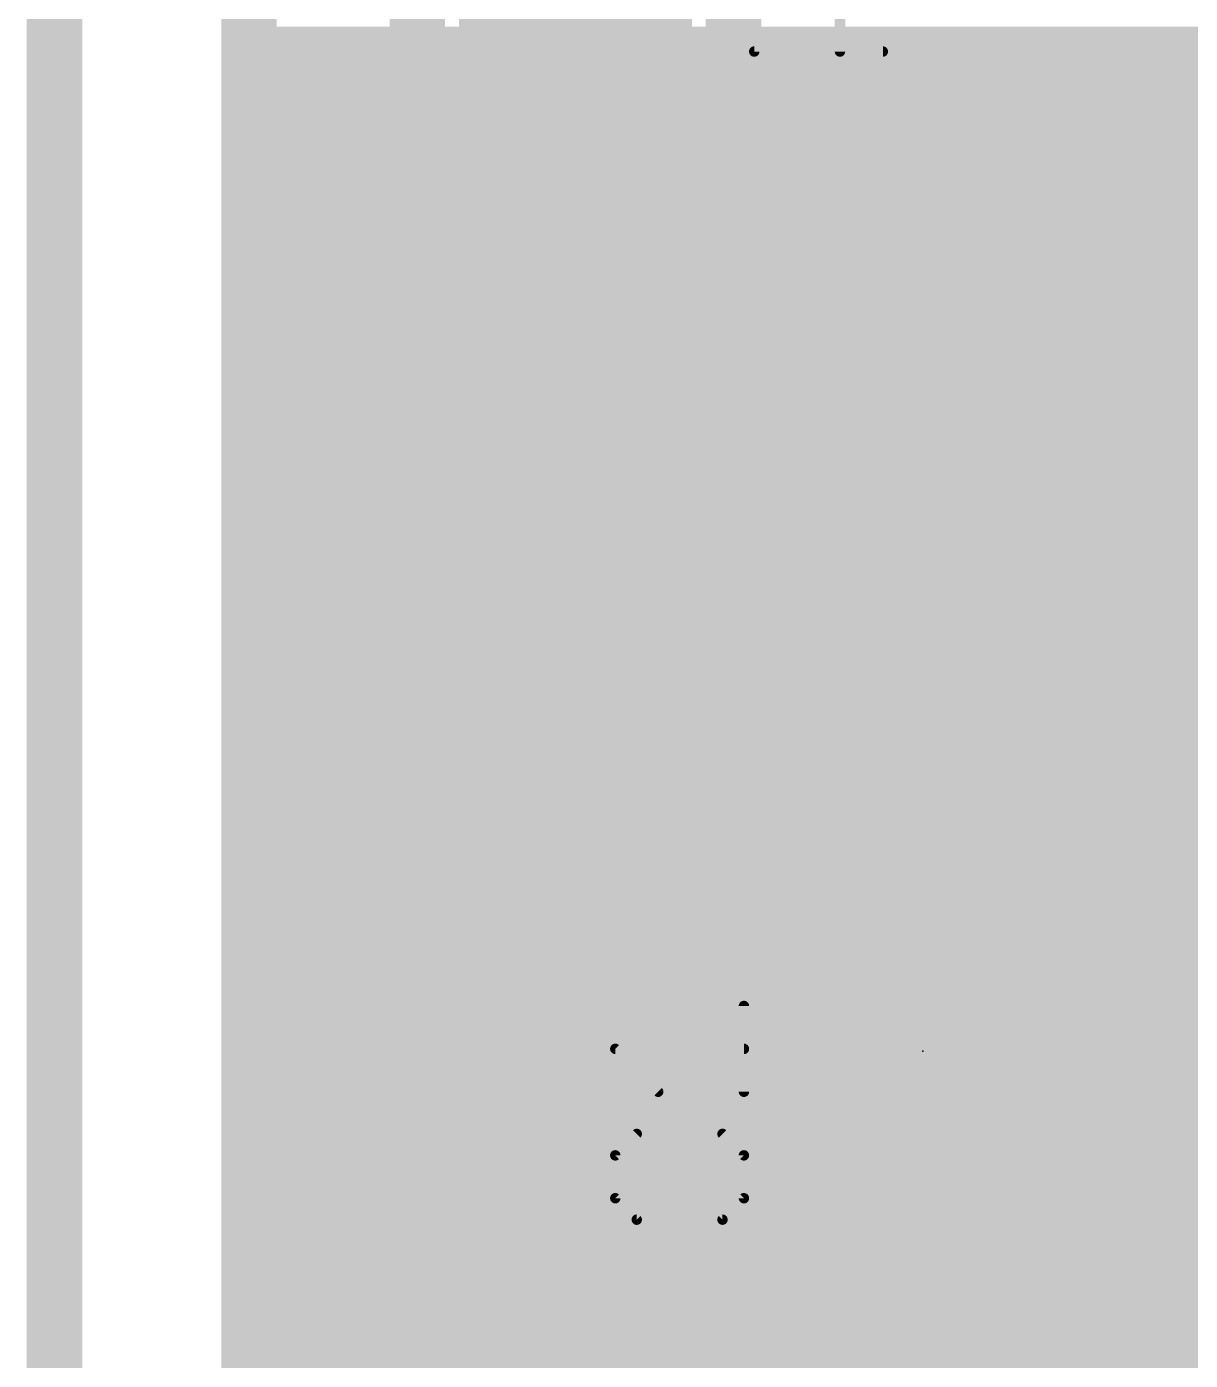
# Model space of a CAD drawing. Extents: x -0.2 to 42.2, y -0.3 to 59.1.
# Drawn here: x -0.2 to 8.31, y 19.71 to 29.46 of the extents above; entities that cross this region are included whole.
import ezdxf

# ---------------------------------------------------------------- set-up
doc = ezdxf.new("R2010")
doc.units = 0
for name, color, linetype in [('1', 22, 'CONTINUOUS'), ('16', 175, 'CONTINUOUS'), ('20', 7, 'CONTINUOUS'), ('23', 7, 'CONTINUOUS'), ('25', 253, 'CONTINUOUS'), ('29', 253, 'CONTINUOUS')]:
    doc.layers.add(name, color=color, linetype=linetype)

# ---------------------------------------------------------------- blocks, each defined once
blk = doc.blocks.new('RECT')
blk.add_solid([(-0.5, -0.5), (0.5, -0.5), (-0.5, 0.5), (0.5, 0.5)])

msp = doc.modelspace()

# ---------------------------------------------------------------- linework, layer by layer
at = {"layer": '1'}
for points, const_width in [([(1.4224, 1.4224), (1.4224, 56.5776)], 0.4064), ([(2.6536, 30.3483), (2.6536, 28.7117)], 0.4064), ([(4.9664, 28.7117), (4.9664, 30.3483)], 0.4064), ([(3.81, 20.955), (3.81, 29.53)], 0.4064), ([(1.4224, 29.2608), (2.6536, 29.2608)], 0.4064), ([(4.9664, 29.2608), (15.3924, 29.2608)], 0.4064), ([(1.4224, 28.8544), (2.6536, 28.8544)], 0.4064), ([(4.9664, 28.8544), (11.9472, 28.8544)], 0.4064), ([(2.6536, 28.7117), (2.8917, 28.4736)], 0.4064), ([(4.7283, 28.4736), (4.9664, 28.7117)], 0.4064), ([(2.8917, 28.4736), (3.2004, 28.4736)], 0.4064), ([(3.2004, 28.4736), (3.2004, 20.8337)], 0.4064), ([(4.4196, 21.2075), (4.4196, 28.4736)], 0.4064), ([(4.4196, 28.4736), (4.7283, 28.4736)], 0.4064), ([(1.4224, 28.448), (3.2004, 28.448)], 0.4064), ([(4.4196, 28.448), (11.9258, 28.448)], 0.4064), ([(1.4224, 28.0416), (3.2004, 28.0416)], 0.4064), ([(4.4196, 28.0416), (11.9258, 28.0416)], 0.4064), ([(1.4224, 27.6352), (3.2004, 27.6352)], 0.4064), ([(4.4196, 27.6352), (12.9862, 27.6352)], 0.4064), ([(1.4224, 27.2288), (3.2004, 27.2288)], 0.4064), ([(4.4196, 27.2288), (11.9258, 27.2288)], 0.4064), ([(1.4224, 26.8224), (3.2004, 26.8224)], 0.4064), ([(4.4196, 26.8224), (11.9335, 26.8224)], 0.4064), ([(1.4224, 26.416), (3.2004, 26.416)], 0.4064), ([(4.4196, 26.416), (16.5354, 26.416)], 0.4064), ([(1.4224, 26.0096), (3.2004, 26.0096)], 0.4064), ([(4.4196, 26.0096), (9.9928, 26.0096)], 0.4064), ([(1.4224, 25.6032), (3.2004, 25.6032)], 0.4064), ([(4.4196, 25.6032), (9.9313, 25.6032)], 0.4064), ([(1.4224, 25.1968), (3.2004, 25.1968)], 0.4064), ([(4.4196, 25.1968), (11.4044, 25.1968)], 0.4064), ([(1.4224, 24.7904), (3.2004, 24.7904)], 0.4064), ([(4.4196, 24.7904), (9.9313, 24.7904)], 0.4064), ([(5.272, 24.619), (5.1678, 24.5588)], 0.4064), ([(5.3883, 24.6502), (5.272, 24.619)], 0.4064), ([(6.1532, 24.6502), (5.3883, 24.6502)], 0.4064), ([(6.1532, 23.5898), (6.1532, 24.6502)], 0.4064), ([(7.3117, 24.6502), (6.5468, 24.6502)], 0.4064), ([(6.5468, 24.6502), (6.5468, 23.5898)], 0.4064), ([(7.428, 24.619), (7.3117, 24.6502)], 0.4064), ([(7.5322, 24.5588), (7.428, 24.619)], 0.4064), ([(5.0826, 24.4737), (5.0225, 24.3695)], 0.4064), ([(5.1678, 24.5588), (5.0826, 24.4737)], 0.4064), ([(7.6174, 24.4737), (7.5322, 24.5588)], 0.4064), ([(7.6775, 24.3695), (7.6174, 24.4737)], 0.4064), ([(1.4224, 24.384), (3.2004, 24.384)], 0.4064), ([(4.4196, 24.384), (5.0308, 24.384)], 0.4064), ([(6.1532, 24.384), (6.5468, 24.384)], 0.4064), ([(7.6692, 24.384), (9.963, 24.384)], 0.4064), ([(5.0225, 24.3695), (4.9913, 24.2532)], 0.4064), ([(7.7087, 24.2532), (7.6775, 24.3695)], 0.4064), ([(4.9913, 24.2532), (4.9913, 23.5898)], 0.4064), ([(7.7087, 23.5898), (7.7087, 24.2532)], 0.4064), ([(1.4224, 23.9776), (3.2004, 23.9776)], 0.4064), ([(4.4196, 23.9776), (4.9913, 23.9776)], 0.4064), ([(6.1532, 23.9776), (6.5468, 23.9776)], 0.4064), ([(7.7087, 23.9776), (16.1976, 23.9776)], 0.4064), ([(1.4224, 23.5712), (3.2004, 23.5712)], 0.4064), ([(4.4196, 23.5712), (6.1532, 23.5712)], 0.4064), ([(4.9913, 23.5898), (6.1532, 23.5898)], 0.4064), ([(6.1532, 23.5898), (6.1532, 23.1962)], 0.4064), ([(6.5468, 23.5898), (6.1532, 23.5898)], 0.4064), ([(6.5468, 23.1962), (6.5468, 23.5898)], 0.4064), ([(6.5468, 23.5898), (7.7087, 23.5898)], 0.4064), ([(6.5468, 23.5712), (9.9821, 23.5712)], 0.4064), ([(1.4224, 23.1648), (3.2004, 23.1648)], 0.4064), ([(4.4196, 23.1648), (4.9913, 23.1648)], 0.4064), ([(6.1532, 23.1962), (4.9913, 23.1962)], 0.4064), ([(4.9913, 23.1962), (4.9913, 22.5328)], 0.4064), ([(6.1532, 22.1358), (6.1532, 23.1962)], 0.4064), ([(6.1532, 23.1962), (6.5468, 23.1962)], 0.4064), ([(6.1532, 23.1648), (6.5468, 23.1648)], 0.4064), ([(6.5468, 23.1962), (6.5468, 22.1358)], 0.4064), ([(7.7087, 23.1962), (6.5468, 23.1962)], 0.4064), ([(7.7087, 22.5328), (7.7087, 23.1962)], 0.4064), ([(7.7087, 23.1648), (9.9821, 23.1648)], 0.4064), ([(1.4224, 22.7584), (3.2004, 22.7584)], 0.4064), ([(4.4196, 22.7584), (4.9913, 22.7584)], 0.4064), ([(6.1532, 22.7584), (6.5468, 22.7584)], 0.4064), ([(7.7087, 22.7584), (9.9821, 22.7584)], 0.4064), ([(4.9913, 22.5328), (5.0225, 22.4165)], 0.4064), ([(7.6775, 22.4165), (7.7087, 22.5328)], 0.4064), ([(1.4224, 22.352), (3.2004, 22.352)], 0.4064), ([(4.4196, 22.352), (5.0597, 22.352)], 0.4064), ([(5.0225, 22.4165), (5.0826, 22.3123)], 0.4064), ([(6.1532, 22.352), (6.5468, 22.352)], 0.4064), ([(7.6174, 22.3123), (7.6775, 22.4165)], 0.4064), ([(7.6403, 22.352), (9.9821, 22.352)], 0.4064), ([(5.0826, 22.3123), (5.1678, 22.2271)], 0.4064), ([(7.5322, 22.2271), (7.6174, 22.3123)], 0.4064), ([(5.1678, 22.2271), (5.272, 22.167)], 0.4064), ([(5.272, 22.167), (5.3883, 22.1358)], 0.4064), ([(5.3883, 22.1358), (6.1532, 22.1358)], 0.4064), ([(6.5468, 22.1358), (7.3117, 22.1358)], 0.4064), ([(7.3117, 22.1358), (7.428, 22.167)], 0.4064), ([(7.428, 22.167), (7.5322, 22.2271)], 0.4064), ([(1.4224, 21.9456), (3.2004, 21.9456)], 0.4064), ([(4.4196, 21.9456), (10.1187, 21.9456)], 0.4064), ([(5.2802, 21.7554), (5.0421, 21.5173)], 0.4064), ([(7.4198, 21.7554), (5.2802, 21.7554)], 0.4064), ([(7.6579, 21.5173), (7.4198, 21.7554)], 0.4064), ([(1.4224, 21.5392), (3.2004, 21.5392)], 0.4064), ([(4.4196, 21.5392), (5.064, 21.5392)], 0.4064), ([(5.0421, 21.5173), (5.0421, 21.1586)], 0.4064), ([(7.636, 21.5392), (10.1945, 21.5392)], 0.4064), ([(7.6579, 21.2602), (7.6579, 21.5173)], 0.4064), ([(9.9821, 21.2602), (7.6579, 21.2602)], 0.4064), ([(4.4685, 21.1586), (4.4196, 21.2075)], 0.4064), ([(5.0421, 21.1586), (4.4685, 21.1586)], 0.4064), ([(1.4224, 21.1328), (3.2004, 21.1328)], 0.4064), ([(4.216, 20.549), (3.81, 20.955)], 0.4064), ([(3.2004, 20.8337), (3.2932, 20.6097)], 0.4064), ([(1.4224, 20.7264), (3.2449, 20.7264)], 0.4064), ([(3.2932, 20.6097), (3.4647, 20.4382)], 0.4064), ([(6.35, 20.549), (11.506, 20.549)], 0.6096), ([(6.35, 17.78), (6.35, 20.549)], 0.6096), ([(6.35, 20.549), (4.216, 20.549)], 0.4064), ([(3.4647, 20.4382), (3.8707, 20.0322)], 0.4064), ([(1.4224, 20.32), (3.5829, 20.32)], 0.4064), ([(3.8707, 20.0322), (4.0947, 19.9394)], 0.4064), ([(1.4224, 19.9136), (5.0421, 19.9136)], 0.4064), ([(4.0947, 19.9394), (5.0421, 19.9394)], 0.4064), ([(5.0421, 19.9394), (5.0421, 19.5807)], 0.4064), ([(7.6579, 19.5807), (7.6579, 19.8378)], 0.4064), ([(7.6579, 19.8378), (9.9821, 19.8378)], 0.4064), ([(1.4224, 19.5072), (5.1156, 19.5072)], 0.4064), ([(5.0421, 19.5807), (5.2802, 19.3426)], 0.4064), ([(7.4198, 19.3426), (7.6579, 19.5807)], 0.4064), ([(7.5844, 19.5072), (16.4338, 19.5072)], 0.4064)]:
    msp.add_lwpolyline(points, dxfattribs=dict(at, const_width=const_width))
for points, const_width in [([(3.9116, 29.53, 1), (3.7084, 29.53)], 0.2032), ([(1.4224, 29.3624, 1), (1.4224, 29.1592)], 0.2032), ([(2.6536, 29.1592, 1), (2.6536, 29.3624)], 0.2032), ([(4.9664, 29.3624, 1), (4.9664, 29.1592)], 0.2032), ([(1.4224, 28.956, 1), (1.4224, 28.7528)], 0.2032), ([(2.6536, 28.7528, 1), (2.6536, 28.956)], 0.2032), ([(4.9664, 28.956, 1), (4.9664, 28.7528)], 0.2032), ([(2.7254, 28.7835, 1), (2.5818, 28.6398)], 0.2032), ([(5.0382, 28.6398, 1), (4.8946, 28.7835)], 0.2032), ([(2.552, 28.7117, 1), (2.7552, 28.7117)], 0.2032), ([(4.8648, 28.7117, 1), (5.068, 28.7117)], 0.2032), ([(2.8917, 28.5752, 1), (2.8917, 28.372)], 0.2032), ([(3.302, 28.4736, 1), (3.0988, 28.4736)], 0.2032), ([(3.2004, 28.372, 1), (3.2004, 28.5752)], 0.2032), ([(4.5212, 28.4736, 1), (4.318, 28.4736)], 0.2032), ([(4.4196, 28.5752, 1), (4.4196, 28.372)], 0.2032), ([(4.7283, 28.372, 1), (4.7283, 28.5752)], 0.2032), ([(1.4224, 28.5496, 1), (1.4224, 28.3464)], 0.2032), ([(2.8198, 28.4018, 1), (2.9635, 28.5454)], 0.2032), ([(3.2004, 28.3464, 1), (3.2004, 28.5496)], 0.2032), ([(4.4196, 28.5496, 1), (4.4196, 28.3464)], 0.2032), ([(4.6565, 28.5454, 1), (4.8002, 28.4018)], 0.2032), ([(1.4224, 28.1432, 1), (1.4224, 27.94)], 0.2032), ([(3.2004, 27.94, 1), (3.2004, 28.1432)], 0.2032), ([(4.4196, 28.1432, 1), (4.4196, 27.94)], 0.2032), ([(1.4224, 27.7368, 1), (1.4224, 27.5336)], 0.2032), ([(3.2004, 27.5336, 1), (3.2004, 27.7368)], 0.2032), ([(4.4196, 27.7368, 1), (4.4196, 27.5336)], 0.2032), ([(1.4224, 27.3304, 1), (1.4224, 27.1272)], 0.2032), ([(3.2004, 27.1272, 1), (3.2004, 27.3304)], 0.2032), ([(4.4196, 27.3304, 1), (4.4196, 27.1272)], 0.2032), ([(1.4224, 26.924, 1), (1.4224, 26.7208)], 0.2032), ([(3.2004, 26.7208, 1), (3.2004, 26.924)], 0.2032), ([(4.4196, 26.924, 1), (4.4196, 26.7208)], 0.2032), ([(1.4224, 26.5176, 1), (1.4224, 26.3144)], 0.2032), ([(3.2004, 26.3144, 1), (3.2004, 26.5176)], 0.2032), ([(4.4196, 26.5176, 1), (4.4196, 26.3144)], 0.2032), ([(1.4224, 26.1112, 1), (1.4224, 25.908)], 0.2032), ([(3.2004, 25.908, 1), (3.2004, 26.1112)], 0.2032), ([(4.4196, 26.1112, 1), (4.4196, 25.908)], 0.2032), ([(1.4224, 25.7048, 1), (1.4224, 25.5016)], 0.2032), ([(3.2004, 25.5016, 1), (3.2004, 25.7048)], 0.2032), ([(4.4196, 25.7048, 1), (4.4196, 25.5016)], 0.2032), ([(1.4224, 25.2984, 1), (1.4224, 25.0952)], 0.2032), ([(3.2004, 25.0952, 1), (3.2004, 25.2984)], 0.2032), ([(4.4196, 25.2984, 1), (4.4196, 25.0952)], 0.2032), ([(1.4224, 24.892, 1), (1.4224, 24.6888)], 0.2032), ([(3.2004, 24.6888, 1), (3.2004, 24.892)], 0.2032), ([(4.4196, 24.892, 1), (4.4196, 24.6888)], 0.2032), ([(5.2457, 24.7172, 1), (5.2983, 24.5209)], 0.2032), ([(5.3228, 24.5311, 1), (5.2212, 24.707)], 0.2032), ([(5.3883, 24.7518, 1), (5.3883, 24.5486)], 0.2032), ([(5.4146, 24.5521, 1), (5.362, 24.7483)], 0.2032), ([(6.2548, 24.6502, 1), (6.0516, 24.6502)], 0.2032), ([(6.1532, 24.5486, 1), (6.1532, 24.7518)], 0.2032), ([(6.5468, 24.7518, 1), (6.5468, 24.5486)], 0.2032), ([(6.6484, 24.6502, 1), (6.4452, 24.6502)], 0.2032), ([(7.338, 24.7483, 1), (7.2854, 24.5521)], 0.2032), ([(7.3117, 24.5486, 1), (7.3117, 24.7518)], 0.2032), ([(7.4788, 24.707, 1), (7.3772, 24.5311)], 0.2032), ([(7.4017, 24.5209, 1), (7.4543, 24.7172)], 0.2032), ([(5.1706, 24.4229, 1), (4.9947, 24.5245)], 0.2032), ([(5.117, 24.6468, 1), (5.2186, 24.4709)], 0.2032), ([(5.2396, 24.487, 1), (5.0959, 24.6307)], 0.2032), ([(7.6041, 24.6307, 1), (7.4604, 24.487)], 0.2032), ([(7.4814, 24.4709, 1), (7.583, 24.6468)], 0.2032), ([(7.7053, 24.5245, 1), (7.5294, 24.4229)], 0.2032), ([(1.4224, 24.4856, 1), (1.4224, 24.2824)], 0.2032), ([(3.2004, 24.2824, 1), (3.2004, 24.4856)], 0.2032), ([(4.4196, 24.4856, 1), (4.4196, 24.2824)], 0.2032), ([(5.0108, 24.5456, 1), (5.1545, 24.4019)], 0.2032), ([(5.0308, 24.2824, 1), (5.0308, 24.4856)], 0.2032), ([(6.1532, 24.4856, 1), (6.1532, 24.2824)], 0.2032), ([(6.5468, 24.2824, 1), (6.5468, 24.4856)], 0.2032), ([(7.5455, 24.4019, 1), (7.6892, 24.5456)], 0.2032), ([(7.6692, 24.4856, 1), (7.6692, 24.2824)], 0.2032), ([(4.9345, 24.4203, 1), (5.1104, 24.3187)], 0.2032), ([(5.1206, 24.3432, 1), (4.9243, 24.3958)], 0.2032), ([(7.7757, 24.3958, 1), (7.5794, 24.3432)], 0.2032), ([(7.5896, 24.3187, 1), (7.7655, 24.4203)], 0.2032), ([(5.0929, 24.2532, 1), (4.8897, 24.2532)], 0.2032), ([(7.8103, 24.2532, 1), (7.6071, 24.2532)], 0.2032), ([(4.8932, 24.2795, 1), (5.0894, 24.2269)], 0.2032), ([(7.6106, 24.2269, 1), (7.8068, 24.2795)], 0.2032), ([(1.4224, 24.0792, 1), (1.4224, 23.876)], 0.2032), ([(3.2004, 23.876, 1), (3.2004, 24.0792)], 0.2032), ([(4.4196, 24.0792, 1), (4.4196, 23.876)], 0.2032), ([(4.9913, 23.876, 1), (4.9913, 24.0792)], 0.2032), ([(6.1532, 24.0792, 1), (6.1532, 23.876)], 0.2032), ([(6.5468, 23.876, 1), (6.5468, 24.0792)], 0.2032), ([(7.7087, 24.0792, 1), (7.7087, 23.876)], 0.2032), ([(1.4224, 23.6728, 1), (1.4224, 23.4696)], 0.2032), ([(3.2004, 23.4696, 1), (3.2004, 23.6728)], 0.2032), ([(4.4196, 23.6728, 1), (4.4196, 23.4696)], 0.2032), ([(4.9913, 23.6914, 1), (4.9913, 23.4882)], 0.2032), ([(6.2548, 23.5898, 1), (6.0516, 23.5898)], 0.2032), ([(6.1532, 23.6914, 1), (6.1532, 23.4882)], 0.2032), ([(6.1532, 23.4882, 1), (6.1532, 23.6914)], 0.2032), ([(6.1532, 23.4696, 1), (6.1532, 23.6728)], 0.2032), ([(6.6484, 23.5898, 1), (6.4452, 23.5898)], 0.2032), ([(6.5468, 23.6914, 1), (6.5468, 23.4882)], 0.2032), ([(6.5468, 23.6728, 1), (6.5468, 23.4696)], 0.2032), ([(6.5468, 23.4882, 1), (6.5468, 23.6914)], 0.2032), ([(7.7087, 23.4882, 1), (7.7087, 23.6914)], 0.2032), ([(4.8897, 23.5898, 1), (5.0929, 23.5898)], 0.2032), ([(6.0516, 23.5898, 1), (6.2548, 23.5898)], 0.2032), ([(6.4452, 23.5898, 1), (6.6484, 23.5898)], 0.2032), ([(7.6071, 23.5898, 1), (7.8103, 23.5898)], 0.2032), ([(1.4224, 23.2664, 1), (1.4224, 23.0632)], 0.2032), ([(3.2004, 23.0632, 1), (3.2004, 23.2664)], 0.2032), ([(4.4196, 23.2664, 1), (4.4196, 23.0632)], 0.2032), ([(4.9913, 23.2978, 1), (4.9913, 23.0946)], 0.2032), ([(5.0929, 23.1962, 1), (4.8897, 23.1962)], 0.2032), ([(4.9913, 23.0632, 1), (4.9913, 23.2664)], 0.2032), ([(6.2548, 23.1962, 1), (6.0516, 23.1962)], 0.2032), ([(6.1532, 23.2978, 1), (6.1532, 23.0946)], 0.2032), ([(6.1532, 23.2664, 1), (6.1532, 23.0632)], 0.2032), ([(6.1532, 23.0946, 1), (6.1532, 23.2978)], 0.2032), ([(6.6484, 23.1962, 1), (6.4452, 23.1962)], 0.2032), ([(6.5468, 23.2978, 1), (6.5468, 23.0946)], 0.2032), ([(6.5468, 23.0946, 1), (6.5468, 23.2978)], 0.2032), ([(6.5468, 23.0632, 1), (6.5468, 23.2664)], 0.2032), ([(7.8103, 23.1962, 1), (7.6071, 23.1962)], 0.2032), ([(7.7087, 23.2664, 1), (7.7087, 23.0632)], 0.2032), ([(7.7087, 23.0946, 1), (7.7087, 23.2978)], 0.2032), ([(6.0516, 23.1962, 1), (6.2548, 23.1962)], 0.2032), ([(6.4452, 23.1962, 1), (6.6484, 23.1962)], 0.2032), ([(1.4224, 22.86, 1), (1.4224, 22.6568)], 0.2032), ([(3.2004, 22.6568, 1), (3.2004, 22.86)], 0.2032), ([(4.4196, 22.86, 1), (4.4196, 22.6568)], 0.2032), ([(4.9913, 22.6568, 1), (4.9913, 22.86)], 0.2032), ([(6.1532, 22.86, 1), (6.1532, 22.6568)], 0.2032), ([(6.5468, 22.6568, 1), (6.5468, 22.86)], 0.2032), ([(7.7087, 22.86, 1), (7.7087, 22.6568)], 0.2032), ([(5.0894, 22.5591, 1), (4.8932, 22.5065)], 0.2032), ([(7.8068, 22.5065, 1), (7.6106, 22.5591)], 0.2032), ([(4.8897, 22.5328, 1), (5.0929, 22.5328)], 0.2032), ([(7.6071, 22.5328, 1), (7.8103, 22.5328)], 0.2032), ([(1.4224, 22.4536, 1), (1.4224, 22.2504)], 0.2032), ([(3.2004, 22.2504, 1), (3.2004, 22.4536)], 0.2032), ([(4.4196, 22.4536, 1), (4.4196, 22.2504)], 0.2032), ([(5.1104, 22.4673, 1), (4.9345, 22.3657)], 0.2032), ([(4.9243, 22.3902, 1), (5.1206, 22.4428)], 0.2032), ([(5.0597, 22.2504, 1), (5.0597, 22.4536)], 0.2032), ([(6.1532, 22.4536, 1), (6.1532, 22.2504)], 0.2032), ([(6.5468, 22.2504, 1), (6.5468, 22.4536)], 0.2032), ([(7.6403, 22.4536, 1), (7.6403, 22.2504)], 0.2032), ([(7.5794, 22.4428, 1), (7.7757, 22.3902)], 0.2032), ([(7.7655, 22.3657, 1), (7.5896, 22.4673)], 0.2032), ([(5.1545, 22.3841, 1), (5.0108, 22.2404)], 0.2032), ([(4.9947, 22.2615, 1), (5.1706, 22.3631)], 0.2032), ([(7.5294, 22.3631, 1), (7.7053, 22.2615)], 0.2032), ([(7.6892, 22.2404, 1), (7.5455, 22.3841)], 0.2032), ([(5.2186, 22.3151, 1), (5.117, 22.1392)], 0.2032), ([(5.0959, 22.1553, 1), (5.2396, 22.299)], 0.2032), ([(5.2983, 22.2651, 1), (5.2457, 22.0688)], 0.2032), ([(5.2212, 22.079, 1), (5.3228, 22.2549)], 0.2032), ([(5.3883, 22.2374, 1), (5.3883, 22.0342)], 0.2032), ([(6.1532, 22.0342, 1), (6.1532, 22.2374)], 0.2032), ([(6.5468, 22.2374, 1), (6.5468, 22.0342)], 0.2032), ([(7.3117, 22.0342, 1), (7.3117, 22.2374)], 0.2032), ([(7.3772, 22.2549, 1), (7.4788, 22.079)], 0.2032), ([(7.4543, 22.0688, 1), (7.4017, 22.2651)], 0.2032), ([(7.4604, 22.299, 1), (7.6041, 22.1553)], 0.2032), ([(7.583, 22.1392, 1), (7.4814, 22.3151)], 0.2032), ([(5.362, 22.0377, 1), (5.4146, 22.2339)], 0.2032), ([(7.2854, 22.2339, 1), (7.338, 22.0377)], 0.2032), ([(1.4224, 22.0472, 1), (1.4224, 21.844)], 0.2032), ([(3.2004, 21.844, 1), (3.2004, 22.0472)], 0.2032), ([(4.4196, 22.0472, 1), (4.4196, 21.844)], 0.2032), ([(6.0516, 22.1358, 1), (6.2548, 22.1358)], 0.2032), ([(6.4452, 22.1358, 1), (6.6484, 22.1358)], 0.2032), ([(5.2802, 21.857, 1), (5.2802, 21.6538)], 0.2032), ([(5.352, 21.6836, 1), (5.2083, 21.8272)], 0.2032), ([(7.4917, 21.8272, 1), (7.348, 21.6836)], 0.2032), ([(7.4198, 21.6538, 1), (7.4198, 21.857)], 0.2032), ([(1.4224, 21.6408, 1), (1.4224, 21.4376)], 0.2032), ([(3.2004, 21.4376, 1), (3.2004, 21.6408)], 0.2032), ([(4.4196, 21.6408, 1), (4.4196, 21.4376)], 0.2032), ([(5.1437, 21.5173, 1), (4.9405, 21.5173)], 0.2032), ([(4.9703, 21.5892, 1), (5.1139, 21.4455)], 0.2032), ([(5.064, 21.4376, 1), (5.064, 21.6408)], 0.2032), ([(7.636, 21.6408, 1), (7.636, 21.4376)], 0.2032), ([(7.7595, 21.5173, 1), (7.5563, 21.5173)], 0.2032), ([(7.5861, 21.4455, 1), (7.7297, 21.5892)], 0.2032), ([(7.6579, 21.3618, 1), (7.6579, 21.1586)], 0.2032), ([(4.4914, 21.2793, 1), (4.3478, 21.1357)], 0.2032), ([(4.4685, 21.2602, 1), (4.4685, 21.057)], 0.2032), ([(5.0421, 21.057, 1), (5.0421, 21.2602)], 0.2032), ([(7.5563, 21.2602, 1), (7.7595, 21.2602)], 0.2032), ([(1.4224, 21.2344, 1), (1.4224, 21.0312)], 0.2032), ([(3.2004, 21.0312, 1), (3.2004, 21.2344)], 0.2032), ([(4.318, 21.2075, 1), (4.5212, 21.2075)], 0.2032), ([(4.3967, 21.0868, 1), (4.5403, 21.2304)], 0.2032), ([(4.9405, 21.1586, 1), (5.1437, 21.1586)], 0.2032), ([(3.8818, 21.0268, 1), (3.7382, 20.8832)], 0.2032), ([(3.2943, 20.8726, 1), (3.1065, 20.7949)], 0.2032), ([(3.7084, 20.955, 1), (3.9116, 20.955)], 0.2032), ([(1.4224, 20.828, 1), (1.4224, 20.6248)], 0.2032), ([(3.0988, 20.8337, 1), (3.302, 20.8337)], 0.2032), ([(3.2449, 20.6248, 1), (3.2449, 20.828)], 0.2032), ([(3.365, 20.6815, 1), (3.2214, 20.5378)], 0.2032), ([(6.35, 20.7014, 1), (6.35, 20.3966)], 0.3048), ([(6.5024, 20.549, 1), (6.1976, 20.549)], 0.3048), ([(3.1993, 20.5708, 1), (3.3871, 20.6486)], 0.2032), ([(4.216, 20.6506, 1), (4.216, 20.4474)], 0.2032), ([(4.1442, 20.4772, 1), (4.2878, 20.6208)], 0.2032), ([(6.35, 20.4474, 1), (6.35, 20.6506)], 0.2032), ([(3.5365, 20.51, 1), (3.3928, 20.3664)], 0.2032), ([(3.3928, 20.3664, 1), (3.5365, 20.51)], 0.2032), ([(1.4224, 20.4216, 1), (1.4224, 20.2184)], 0.2032), ([(3.5829, 20.2184, 1), (3.5829, 20.4216)], 0.2032), ([(3.9096, 20.1261, 1), (3.8318, 19.9383)], 0.2032), ([(3.7988, 19.9604, 1), (3.9425, 20.104)], 0.2032), ([(1.4224, 20.0152, 1), (1.4224, 19.812)], 0.2032), ([(4.0947, 20.041, 1), (4.0947, 19.8378)], 0.2032), ([(4.0559, 19.8455, 1), (4.1336, 20.0333)], 0.2032), ([(5.1437, 19.9394, 1), (4.9405, 19.9394)], 0.2032), ([(5.0421, 19.8378, 1), (5.0421, 20.041)], 0.2032), ([(5.0421, 19.812, 1), (5.0421, 20.0152)], 0.2032), ([(7.7595, 19.8378, 1), (7.5563, 19.8378)], 0.2032), ([(7.6579, 19.9394, 1), (7.6579, 19.7362)], 0.2032), ([(5.1139, 19.6525, 1), (4.9703, 19.5088)], 0.2032), ([(7.7297, 19.5088, 1), (7.5861, 19.6525)], 0.2032)]:
    msp.add_lwpolyline(points, format="xyb", dxfattribs=dict(at, const_width=const_width))
at = {"layer": '16', "const_width": 0.4064}
for points in [[(1.4224, 1.4224), (1.4224, 56.5776)], [(1.4224, 29.2608), (40.5776, 29.2608)], [(1.4224, 28.8544), (40.5776, 28.8544)], [(1.4224, 28.448), (40.5776, 28.448)], [(1.4224, 28.0416), (40.5776, 28.0416)], [(1.4224, 27.6352), (40.5776, 27.6352)], [(1.4224, 27.2288), (40.5776, 27.2288)], [(1.4224, 26.8224), (40.5776, 26.8224)], [(1.4224, 26.416), (40.5776, 26.416)], [(1.4224, 26.0096), (40.5776, 26.0096)], [(1.4224, 25.6032), (40.5776, 25.6032)], [(1.4224, 25.1968), (40.5776, 25.1968)], [(1.4224, 24.7904), (40.5776, 24.7904)], [(1.4224, 24.384), (40.5776, 24.384)], [(1.4224, 23.9776), (40.5776, 23.9776)], [(1.4224, 23.5712), (40.5776, 23.5712)], [(1.4224, 23.1648), (40.5776, 23.1648)], [(1.4224, 22.7584), (40.5776, 22.7584)], [(1.4224, 22.352), (40.5776, 22.352)], [(1.4224, 21.9456), (40.5776, 21.9456)], [(1.4224, 21.5392), (40.5776, 21.5392)], [(1.4224, 21.1328), (40.5776, 21.1328)], [(1.4224, 20.7264), (40.5776, 20.7264)], [(1.4224, 20.32), (40.5776, 20.32)], [(1.4224, 19.9136), (40.5776, 19.9136)], [(1.4224, 19.5072), (40.5776, 19.5072)]]:
    msp.add_lwpolyline(points, dxfattribs=at)
at = {"layer": '16', "const_width": 0.2032}
for points in [[(1.4224, 29.3624, 1), (1.4224, 29.1592)], [(1.4224, 28.956, 1), (1.4224, 28.7528)], [(1.4224, 28.5496, 1), (1.4224, 28.3464)], [(1.4224, 28.1432, 1), (1.4224, 27.94)], [(1.4224, 27.7368, 1), (1.4224, 27.5336)], [(1.4224, 27.3304, 1), (1.4224, 27.1272)], [(1.4224, 26.924, 1), (1.4224, 26.7208)], [(1.4224, 26.5176, 1), (1.4224, 26.3144)], [(1.4224, 26.1112, 1), (1.4224, 25.908)], [(1.4224, 25.7048, 1), (1.4224, 25.5016)], [(1.4224, 25.2984, 1), (1.4224, 25.0952)], [(1.4224, 24.892, 1), (1.4224, 24.6888)], [(1.4224, 24.4856, 1), (1.4224, 24.2824)], [(1.4224, 24.0792, 1), (1.4224, 23.876)], [(1.4224, 23.6728, 1), (1.4224, 23.4696)], [(1.4224, 23.2664, 1), (1.4224, 23.0632)], [(1.4224, 22.86, 1), (1.4224, 22.6568)], [(1.4224, 22.4536, 1), (1.4224, 22.2504)], [(1.4224, 22.0472, 1), (1.4224, 21.844)], [(1.4224, 21.6408, 1), (1.4224, 21.4376)], [(1.4224, 21.2344, 1), (1.4224, 21.0312)], [(1.4224, 20.828, 1), (1.4224, 20.6248)], [(1.4224, 20.4216, 1), (1.4224, 20.2184)], [(1.4224, 20.0152, 1), (1.4224, 19.812)]]:
    msp.add_lwpolyline(points, format="xyb", dxfattribs=at)
at = {"layer": '20', "const_width": 0.4064}
msp.add_lwpolyline([(0, 0), (0, 58)], dxfattribs=at)
at = {"layer": '23'}
msp.add_point((6.35, 21.971), dxfattribs=at)
at = {"layer": '25', "const_width": 0.0762}
for points in [[(5.1173, 29.2821), (5.1173, 29.7524)], [(5.7444, 29.7524), (5.7444, 29.2821)], [(6.0579, 29.2821), (5.1173, 29.2821)], [(5.0419, 21.6746), (5.0419, 22.3017)], [(4.4148, 21.6746), (4.1013, 21.9882)], [(4.1013, 21.9882), (5.0419, 21.9882)], [(4.2581, 21.3662), (4.1013, 21.2094)], [(5.0419, 21.2094), (4.8851, 21.3662)], [(4.1013, 21.2094), (4.1013, 20.8959)], [(5.0419, 20.8959), (5.0419, 21.2094)], [(4.1013, 20.8959), (4.2581, 20.7391)], [(4.8851, 20.7391), (5.0419, 20.8959)], [(4.2581, 20.7391), (4.8851, 20.7391)]]:
    msp.add_lwpolyline(points, dxfattribs=at)
at = {"layer": '25', "const_width": 0.0381}
for points in [[(5.1173, 29.3011, 1), (5.1173, 29.263)], [(5.0982, 29.2821, 1), (5.1363, 29.2821)], [(5.7253, 29.2821, 1), (5.7634, 29.2821)], [(6.0579, 29.263, 1), (6.0579, 29.3011)], [(5.061, 22.3017, 1), (5.0229, 22.3017)], [(4.1148, 22.0016, 1), (4.0878, 21.9747)], [(4.1013, 22.0072, 1), (4.1013, 21.9691)], [(5.0419, 21.9691, 1), (5.0419, 22.0072)], [(4.4014, 21.6611, 1), (4.4283, 21.6881)], [(5.0229, 21.6746, 1), (5.061, 21.6746)], [(4.2715, 21.3527, 1), (4.2446, 21.3796)], [(4.8986, 21.3796, 1), (4.8717, 21.3527)], [(4.1203, 21.2094, 1), (4.0822, 21.2094)], [(4.0878, 21.2229, 1), (4.1148, 21.1959)], [(5.061, 21.2094, 1), (5.0229, 21.2094)], [(5.0284, 21.1959, 1), (5.0554, 21.2229)], [(4.1148, 20.9093, 1), (4.0878, 20.8824)], [(4.0822, 20.8959, 1), (4.1203, 20.8959)], [(5.0229, 20.8959, 1), (5.061, 20.8959)], [(5.0554, 20.8824, 1), (5.0284, 20.9093)], [(4.2581, 20.7582, 1), (4.2581, 20.7201)], [(4.8851, 20.7201, 1), (4.8851, 20.7582)], [(4.2446, 20.7256, 1), (4.2715, 20.7526)], [(4.8717, 20.7526, 1), (4.8986, 20.7256)]]:
    msp.add_lwpolyline(points, format="xyb", dxfattribs=at)

# ---------------------------------------------------------------- block references
at = {"layer": '1'}
for p, xscale, yscale, rotation in [((3.81, 29.53), 1.3, 1.5, 270), ((6.35, 23.393), 1.6, 1.803, 90), ((6.35, 20.549), 1.6, 1.803, 90)]:
    msp.add_blockref('RECT', p, dxfattribs=dict(at, xscale=xscale, yscale=yscale, rotation=rotation))
at = {"layer": '29'}
for p, xscale, yscale, rotation in [((3.81, 29.53), 1.5032, 1.7032, 270), ((6.35, 23.393), 1.8032, 2.0062, 90), ((6.35, 20.549), 1.8032, 2.0062, 90)]:
    msp.add_blockref('RECT', p, dxfattribs=dict(at, xscale=xscale, yscale=yscale, rotation=rotation))

doc.saveas('drawing.dxf')
